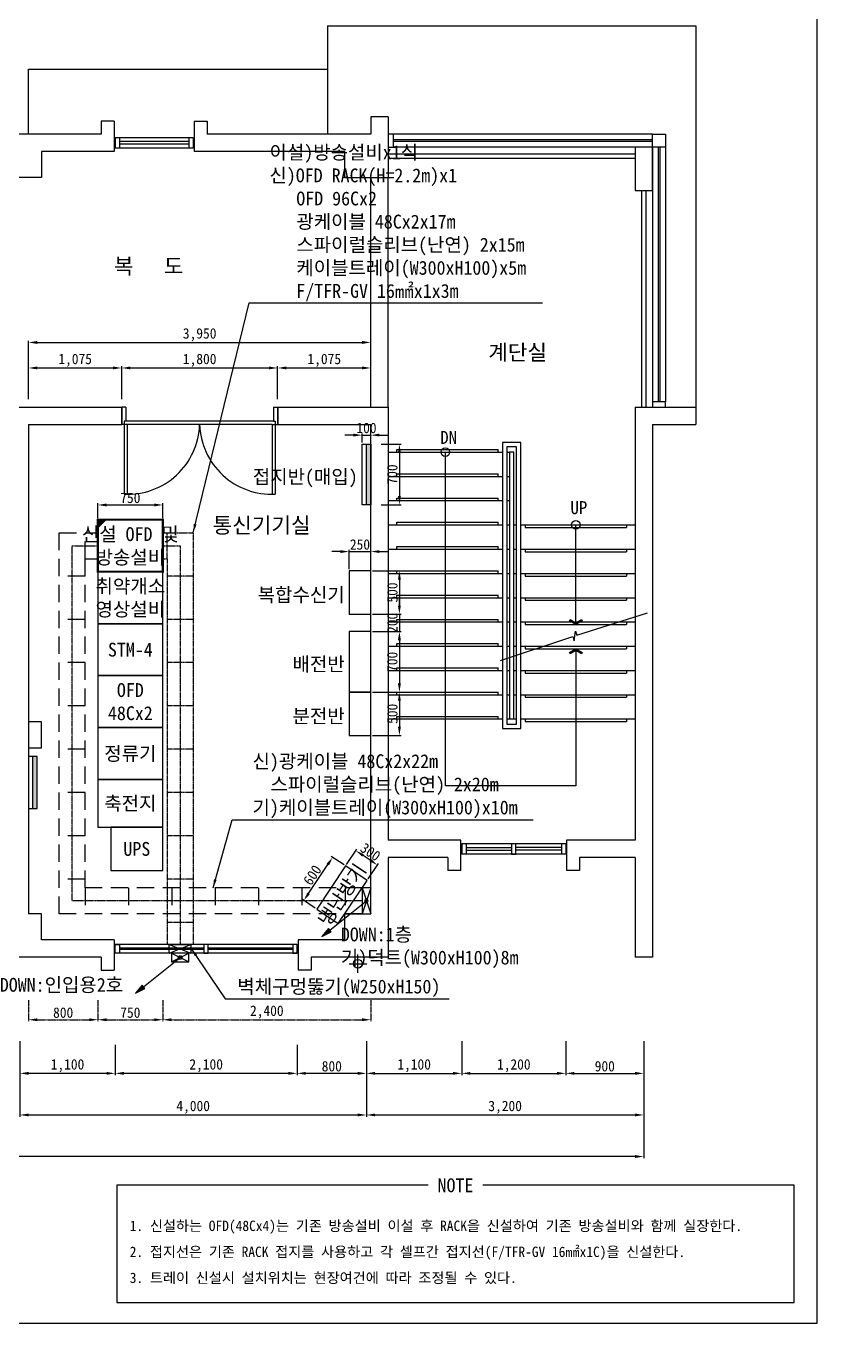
# Model space of a CAD drawing. Header units: millimetres. Extents: x -123563 to -91723, y -64543 to -38457.
# Drawn here: x -100852 to -91723, y -64543 to -49570 of the extents above; entities that cross this region are included whole.
import ezdxf
from ezdxf.enums import TextEntityAlignment as Align

# ---------------------------------------------------------------- set-up
doc = ezdxf.new("R2010")
doc.units = ezdxf.units.MM
doc.linetypes.add('HIDDEN', pattern=[0.375, 0.25, -0.125])
for name, color, linetype in [('TT-BASE', 253, 'Continuous'), ('TT-CABL', 4, 'Continuous'), ('TT-CTRL-JUNT', 4, 'Continuous'), ('TT-TRAY', 4, 'Continuous'), ('TZ-BASE', 253, 'Continuous'), ('TZ-DIMS', 1, 'Continuous'), ('TZ-LEAL', 1, 'Continuous'), ('TZ-LEAT', 3, 'Continuous'), ('TZ-LINE', 4, 'Continuous'), ('TZ-SYMB', 2, 'Continuous'), ('TZ-TEX2', 3, 'Continuous'), ('TZ-TEXT', 3, 'Continuous')]:
    doc.layers.add(name, color=color, linetype=linetype)
doc.layers.add('TX-PAPR', color=2, linetype='Continuous', plot=False)
doc.styles.get("Standard").update_dxf_attribs({"font": 'GulimChe.ttf'})
doc.dimstyles.new('D40', dxfattribs={"dimscale": 40, "dimtxt": 3, "dimasz": 2.5, "dimexe": 0.5, "dimexo": 0.5, "dimgap": 0.5, "dimtad": 1, "dimdec": 0, "dimzin": 1, "dimdsep": 46, "dimlunit": 6, "dimtxsty": 'Standard', "dimcen": 1, "dimclrd": 1, "dimclre": 1, "dimclrt": 3, "dimadec": 0, "dimazin": 0, "dimtfac": 1, "dimtdec": 0, "dimtix": 1, "dimtmove": 2, "dimatfit": 3, "dimfxl": 0, "dimtvp": 2, "dimlwd": -1, "dimlwe": -1, "dimarcsym": 0})

# ---------------------------------------------------------------- blocks, each defined once
blk = doc.blocks.new('*D16')
at = {"layer": 'DEFPOINTS', "color": 0}
for p in [(-118922, -61455), (-93722, -61455), (-118922, -62621)]:
    blk.add_point(p, dxfattribs=at)
at = {"layer": 'TZ-DIMS', "color": 1}
for p, q in [((-118922, -61475), (-118922, -62641)), ((-93722, -61475), (-93722, -62641)), ((-93822, -62621), (-118822, -62621))]:
    blk.add_line(p, q, dxfattribs=at)
for points in [[(-118822, -62604), (-118822, -62637), (-118922, -62621)], [(-93822, -62604), (-93822, -62637), (-93722, -62621)]]:
    blk.add_solid(points, dxfattribs=at)
at = {"layer": 'TZ-DIMS', "color": 3, "insert": (-106322, -62532), "char_height": 120, "attachment_point": 5}
blk.add_mtext('25,200', dxfattribs=at)
blk = doc.blocks.new('*D18')
at = {"layer": 'DEFPOINTS', "color": 0}
for p in [(-96922, -61269), (-93722, -61269), (-93722, -62141)]:
    blk.add_point(p, dxfattribs=at)
at = {"layer": 'TZ-DIMS', "color": 1}
for p, q in [((-96922, -61289), (-96922, -62161)), ((-93722, -61289), (-93722, -62161)), ((-96822, -62141), (-93822, -62141))]:
    blk.add_line(p, q, dxfattribs=at)
for points in [[(-96822, -62124), (-96822, -62157), (-96922, -62141)], [(-93822, -62124), (-93822, -62157), (-93722, -62141)]]:
    blk.add_solid(points, dxfattribs=at)
at = {"layer": 'TZ-DIMS', "color": 3, "insert": (-95322, -62052), "char_height": 120, "attachment_point": 5}
blk.add_mtext('3,200', dxfattribs=at)
blk = doc.blocks.new('*D21')
at = {"layer": 'DEFPOINTS', "color": 0}
for p in [(-97722, -61310), (-96922, -61310), (-97722, -61661)]:
    blk.add_point(p, dxfattribs=at)
at = {"layer": 'TZ-DIMS', "color": 1}
for p, q in [((-97722, -61330), (-97722, -61681)), ((-96922, -61330), (-96922, -61681)), ((-97022, -61661), (-97622, -61661))]:
    blk.add_line(p, q, dxfattribs=at)
for points in [[(-97622, -61644), (-97622, -61677), (-97722, -61661)], [(-97022, -61644), (-97022, -61677), (-96922, -61661)]]:
    blk.add_solid(points, dxfattribs=at)
at = {"layer": 'TZ-DIMS', "color": 3, "insert": (-97322, -61579), "char_height": 120, "attachment_point": 5}
blk.add_mtext('800', dxfattribs=at)
blk = doc.blocks.new('*D22')
at = {"layer": 'DEFPOINTS', "color": 0}
for p in [(-99822, -61310), (-97722, -61310), (-99822, -61661)]:
    blk.add_point(p, dxfattribs=at)
at = {"layer": 'TZ-DIMS', "color": 1}
for p, q in [((-99822, -61330), (-99822, -61681)), ((-97722, -61330), (-97722, -61681)), ((-97822, -61661), (-99722, -61661))]:
    blk.add_line(p, q, dxfattribs=at)
for points in [[(-99722, -61644), (-99722, -61677), (-99822, -61661)], [(-97822, -61644), (-97822, -61677), (-97722, -61661)]]:
    blk.add_solid(points, dxfattribs=at)
at = {"layer": 'TZ-DIMS', "color": 3, "insert": (-98772, -61572), "char_height": 120, "attachment_point": 5}
blk.add_mtext('2,100', dxfattribs=at)
blk = doc.blocks.new('*D26')
at = {"layer": 'DEFPOINTS', "color": 0}
for p in [(-100922, -61310), (-99822, -61310), (-100922, -61661)]:
    blk.add_point(p, dxfattribs=at)
at = {"layer": 'TZ-DIMS', "color": 1}
for p, q in [((-100922, -61330), (-100922, -61681)), ((-99822, -61330), (-99822, -61681)), ((-99922, -61661), (-100822, -61661))]:
    blk.add_line(p, q, dxfattribs=at)
for points in [[(-100822, -61644), (-100822, -61677), (-100922, -61661)], [(-99922, -61644), (-99922, -61677), (-99822, -61661)]]:
    blk.add_solid(points, dxfattribs=at)
at = {"layer": 'TZ-DIMS', "color": 3, "insert": (-100372, -61572), "char_height": 120, "attachment_point": 5}
blk.add_mtext('1,100', dxfattribs=at)
blk = doc.blocks.new('*D32')
at = {"layer": 'DEFPOINTS', "color": 0}
for p in [(-96922, -61269), (-95822, -61269), (-95822, -61661)]:
    blk.add_point(p, dxfattribs=at)
at = {"layer": 'TZ-DIMS', "color": 1}
for p, q in [((-96922, -61289), (-96922, -61681)), ((-95822, -61289), (-95822, -61681)), ((-96822, -61661), (-95922, -61661))]:
    blk.add_line(p, q, dxfattribs=at)
for points in [[(-96822, -61644), (-96822, -61677), (-96922, -61661)], [(-95922, -61644), (-95922, -61677), (-95822, -61661)]]:
    blk.add_solid(points, dxfattribs=at)
at = {"layer": 'TZ-DIMS', "color": 3, "insert": (-96372, -61572), "char_height": 120, "attachment_point": 5}
blk.add_mtext('1,100', dxfattribs=at)
blk = doc.blocks.new('*D33')
at = {"layer": 'DEFPOINTS', "color": 0}
for p in [(-95822, -61269), (-94622, -61269), (-94622, -61661)]:
    blk.add_point(p, dxfattribs=at)
at = {"layer": 'TZ-DIMS', "color": 1}
for p, q in [((-95822, -61289), (-95822, -61681)), ((-94622, -61289), (-94622, -61681)), ((-95722, -61661), (-94722, -61661))]:
    blk.add_line(p, q, dxfattribs=at)
for points in [[(-95722, -61644), (-95722, -61677), (-95822, -61661)], [(-94722, -61644), (-94722, -61677), (-94622, -61661)]]:
    blk.add_solid(points, dxfattribs=at)
at = {"layer": 'TZ-DIMS', "color": 3, "insert": (-95222, -61572), "char_height": 120, "attachment_point": 5}
blk.add_mtext('1,200', dxfattribs=at)
blk = doc.blocks.new('*D34')
at = {"layer": 'DEFPOINTS', "color": 0}
for p in [(-94622, -61269), (-93722, -61269), (-93722, -61661)]:
    blk.add_point(p, dxfattribs=at)
at = {"layer": 'TZ-DIMS', "color": 1}
for p, q in [((-94622, -61289), (-94622, -61681)), ((-93722, -61289), (-93722, -61681)), ((-94522, -61661), (-93822, -61661))]:
    blk.add_line(p, q, dxfattribs=at)
for points in [[(-94522, -61644), (-94522, -61677), (-94622, -61661)], [(-93822, -61644), (-93822, -61677), (-93722, -61661)]]:
    blk.add_solid(points, dxfattribs=at)
at = {"layer": 'TZ-DIMS', "color": 3, "insert": (-94172, -61579), "char_height": 120, "attachment_point": 5}
blk.add_mtext('900', dxfattribs=at)
blk = doc.blocks.new('*D35')
at = {"layer": 'DEFPOINTS', "color": 0}
for p in [(-100922, -61269), (-96922, -61269), (-96922, -62141)]:
    blk.add_point(p, dxfattribs=at)
at = {"layer": 'TZ-DIMS', "color": 1}
for p, q in [((-100922, -61289), (-100922, -62161)), ((-96922, -61289), (-96922, -62161)), ((-100822, -62141), (-97022, -62141))]:
    blk.add_line(p, q, dxfattribs=at)
for points in [[(-100822, -62124), (-100822, -62157), (-100922, -62141)], [(-97022, -62124), (-97022, -62157), (-96922, -62141)]]:
    blk.add_solid(points, dxfattribs=at)
at = {"layer": 'TZ-DIMS', "color": 3, "insert": (-98922, -62052), "char_height": 120, "attachment_point": 5}
blk.add_mtext('4,000', dxfattribs=at)
blk = doc.blocks.new('*D40')
at = {"layer": 'DEFPOINTS', "color": 0}
for p in [(-99747, -53518), (-100822, -53899), (-99747, -53899)]:
    blk.add_point(p, dxfattribs=at)
at = {"layer": 'TZ-DIMS', "color": 1}
for p, q in [((-100822, -53879), (-100822, -53498)), ((-100722, -53518), (-99847, -53518)), ((-99747, -53879), (-99747, -53498))]:
    blk.add_line(p, q, dxfattribs=at)
for points in [[(-100722, -53501), (-100722, -53534), (-100822, -53518)], [(-99847, -53501), (-99847, -53534), (-99747, -53518)]]:
    blk.add_solid(points, dxfattribs=at)
at = {"layer": 'TZ-DIMS', "color": 3, "insert": (-100284, -53429), "char_height": 120, "attachment_point": 5}
blk.add_mtext('1,075', dxfattribs=at)
blk = doc.blocks.new('*D41')
at = {"layer": 'DEFPOINTS', "color": 0}
for p in [(-97947, -53518), (-99747, -53899), (-97947, -53899)]:
    blk.add_point(p, dxfattribs=at)
at = {"layer": 'TZ-DIMS', "color": 1}
for p, q in [((-99747, -53879), (-99747, -53498)), ((-99647, -53518), (-98047, -53518)), ((-97947, -53879), (-97947, -53498))]:
    blk.add_line(p, q, dxfattribs=at)
for points in [[(-99647, -53501), (-99647, -53534), (-99747, -53518)], [(-98047, -53501), (-98047, -53534), (-97947, -53518)]]:
    blk.add_solid(points, dxfattribs=at)
at = {"layer": 'TZ-DIMS', "color": 3, "insert": (-98847, -53429), "char_height": 120, "attachment_point": 5}
blk.add_mtext('1,800', dxfattribs=at)
blk = doc.blocks.new('*D42')
at = {"layer": 'DEFPOINTS', "color": 0}
for p in [(-96872, -53518), (-97947, -53899), (-96872, -53899)]:
    blk.add_point(p, dxfattribs=at)
at = {"layer": 'TZ-DIMS', "color": 1}
for p, q in [((-97947, -53879), (-97947, -53498)), ((-97847, -53518), (-96972, -53518)), ((-96872, -53879), (-96872, -53498))]:
    blk.add_line(p, q, dxfattribs=at)
for points in [[(-97847, -53501), (-97847, -53534), (-97947, -53518)], [(-96972, -53501), (-96972, -53534), (-96872, -53518)]]:
    blk.add_solid(points, dxfattribs=at)
at = {"layer": 'TZ-DIMS', "color": 3, "insert": (-97409, -53429), "char_height": 120, "attachment_point": 5}
blk.add_mtext('1,075', dxfattribs=at)
blk = doc.blocks.new('*D43')
at = {"layer": 'DEFPOINTS', "color": 0}
for p in [(-96872, -53223), (-100822, -53899), (-96872, -53899)]:
    blk.add_point(p, dxfattribs=at)
at = {"layer": 'TZ-DIMS', "color": 1}
for p, q in [((-100822, -53879), (-100822, -53203)), ((-100722, -53223), (-96972, -53223)), ((-96872, -53879), (-96872, -53203))]:
    blk.add_line(p, q, dxfattribs=at)
for points in [[(-100722, -53206), (-100722, -53240), (-100822, -53223)], [(-96972, -53206), (-96972, -53240), (-96872, -53223)]]:
    blk.add_solid(points, dxfattribs=at)
at = {"layer": 'TZ-DIMS', "color": 3, "insert": (-98847, -53134), "char_height": 120, "attachment_point": 5}
blk.add_mtext('3,950', dxfattribs=at)
blk = doc.blocks.new('*D54')
at = {"layer": 'DEFPOINTS', "color": 0, "linetype": 'HIDDEN'}
for p in [(-100822, -60796), (-100022, -60796), (-100022, -61042)]:
    blk.add_point(p, dxfattribs=at)
at = {"layer": 'TT-BASE', "color": 1, "linetype": 'HIDDEN'}
for p, q in [((-100822, -60816), (-100822, -61062)), ((-100022, -60816), (-100022, -61062)), ((-100722, -61042), (-100122, -61042))]:
    blk.add_line(p, q, dxfattribs=at)
for points in [[(-100722, -61025), (-100722, -61058), (-100822, -61042)], [(-100122, -61025), (-100122, -61058), (-100022, -61042)]]:
    blk.add_solid(points, dxfattribs=at)
at = {"layer": 'TT-BASE', "color": 3, "linetype": 'HIDDEN', "insert": (-100422, -60960), "char_height": 120, "attachment_point": 5}
blk.add_mtext('800', dxfattribs=at)
blk = doc.blocks.new('*D55')
at = {"layer": 'DEFPOINTS', "color": 0, "linetype": 'HIDDEN'}
for p in [(-100022, -60796), (-99272, -60796), (-99272, -61042)]:
    blk.add_point(p, dxfattribs=at)
at = {"layer": 'TT-BASE', "color": 1, "linetype": 'HIDDEN'}
for p, q in [((-100022, -60816), (-100022, -61062)), ((-99272, -60816), (-99272, -61062)), ((-99922, -61042), (-99372, -61042))]:
    blk.add_line(p, q, dxfattribs=at)
for points in [[(-99922, -61025), (-99922, -61058), (-100022, -61042)], [(-99372, -61025), (-99372, -61058), (-99272, -61042)]]:
    blk.add_solid(points, dxfattribs=at)
at = {"layer": 'TT-BASE', "color": 3, "linetype": 'HIDDEN', "insert": (-99647, -60960), "char_height": 120, "attachment_point": 5}
blk.add_mtext('750', dxfattribs=at)
blk = doc.blocks.new('*D56')
at = {"layer": 'DEFPOINTS', "color": 0, "linetype": 'HIDDEN'}
for p in [(-99272, -60796), (-96872, -60796), (-96872, -61042)]:
    blk.add_point(p, dxfattribs=at)
at = {"layer": 'TT-BASE', "color": 1, "linetype": 'HIDDEN'}
for p, q in [((-99272, -60816), (-99272, -61062)), ((-96872, -60816), (-96872, -61062)), ((-99172, -61042), (-96972, -61042))]:
    blk.add_line(p, q, dxfattribs=at)
for points in [[(-99172, -61025), (-99172, -61058), (-99272, -61042)], [(-96972, -61025), (-96972, -61058), (-96872, -61042)]]:
    blk.add_solid(points, dxfattribs=at)
at = {"layer": 'TT-BASE', "color": 3, "linetype": 'HIDDEN', "insert": (-98072, -60953), "char_height": 120, "attachment_point": 5}
blk.add_mtext('2,400', dxfattribs=at)
blk = doc.blocks.new('*D57')
at = {"layer": 'DEFPOINTS', "color": 0}
for p in [(-99272, -55099), (-100022, -55270), (-99272, -55270)]:
    blk.add_point(p, dxfattribs=at)
at = {"layer": 'TT-BASE', "color": 1}
for p, q in [((-100022, -55250), (-100022, -55079)), ((-99922, -55099), (-99372, -55099)), ((-99272, -55250), (-99272, -55079))]:
    blk.add_line(p, q, dxfattribs=at)
for points in [[(-99922, -55083), (-99922, -55116), (-100022, -55099)], [(-99372, -55083), (-99372, -55116), (-99272, -55099)]]:
    blk.add_solid(points, dxfattribs=at)
at = {"layer": 'TT-BASE', "color": 3, "insert": (-99647, -55018), "char_height": 120, "attachment_point": 5}
blk.add_mtext('750', dxfattribs=at)
blk = doc.blocks.new('*D58')
at = {"layer": 'DEFPOINTS', "color": 0}
for p in [(-97313, -59167), (-97164, -59266), (-97497, -59766)]:
    blk.add_point(p, dxfattribs=at)
at = {"layer": 'TZ-DIMS', "color": 1}
for p, q in [((-97590, -59583), (-97368, -59250)), ((-97180, -59255), (-97329, -59156)), ((-97513, -59755), (-97662, -59655))]:
    blk.add_line(p, q, dxfattribs=at)
for points in [[(-97382, -59241), (-97354, -59260), (-97313, -59167)], [(-97604, -59574), (-97576, -59592), (-97646, -59666)]]:
    blk.add_solid(points, dxfattribs=at)
at = {"layer": 'TZ-DIMS', "color": 3, "insert": (-97547, -59372), "char_height": 120, "attachment_point": 5, "rotation": 56.3099}
blk.add_mtext('600', dxfattribs=at)
blk = doc.blocks.new('*D59')
at = {"layer": 'DEFPOINTS', "color": 0}
for p in [(-97046, -59089), (-97164, -59266), (-96914, -59433)]:
    blk.add_point(p, dxfattribs=at)
at = {"layer": 'TZ-DIMS', "color": 1}
for p, q in [((-97153, -59250), (-97035, -59072)), ((-96879, -59200), (-96962, -59145)), ((-96903, -59416), (-96785, -59239))]:
    blk.add_line(p, q, dxfattribs=at)
for points in [[(-96953, -59131), (-96972, -59158), (-97046, -59089)], [(-96870, -59186), (-96888, -59214), (-96796, -59256)]]:
    blk.add_solid(points, dxfattribs=at)
at = {"layer": 'TZ-DIMS', "color": 3, "insert": (-96876, -59105), "char_height": 120, "attachment_point": 5, "rotation": 326.3099}
blk.add_mtext('300', dxfattribs=at)
blk = doc.blocks.new('*D60')
at = {"layer": 'DEFPOINTS', "color": 0}
for p in [(-96772, -54397), (-96772, -55097), (-96542, -55097)]:
    blk.add_point(p, dxfattribs=at)
at = {"layer": 'TT-BASE', "color": 1}
for p, q in [((-96752, -54397), (-96522, -54397)), ((-96542, -54497), (-96542, -54997)), ((-96752, -55097), (-96522, -55097))]:
    blk.add_line(p, q, dxfattribs=at)
for points in [[(-96559, -54497), (-96525, -54497), (-96542, -54397)], [(-96559, -54997), (-96525, -54997), (-96542, -55097)]]:
    blk.add_solid(points, dxfattribs=at)
at = {"layer": 'TT-BASE', "color": 3, "insert": (-96624, -54747), "char_height": 120, "attachment_point": 5, "rotation": 90}
blk.add_mtext('700', dxfattribs=at)
blk = doc.blocks.new('*D61')
at = {"layer": 'DEFPOINTS', "color": 0}
for p in [(-96872, -54293), (-96972, -54397), (-96872, -54397)]:
    blk.add_point(p, dxfattribs=at)
at = {"layer": 'TT-BASE', "color": 1}
for p, q in [((-97072, -54293), (-97172, -54293)), ((-96972, -54377), (-96972, -54273)), ((-96972, -54293), (-96872, -54293)), ((-96872, -54377), (-96872, -54273)), ((-96772, -54293), (-96672, -54293))]:
    blk.add_line(p, q, dxfattribs=at)
for points in [[(-97072, -54276), (-97072, -54309), (-96972, -54293)], [(-96772, -54276), (-96772, -54309), (-96872, -54293)]]:
    blk.add_solid(points, dxfattribs=at)
at = {"layer": 'TT-BASE', "color": 3, "insert": (-96922, -54211), "char_height": 120, "attachment_point": 5}
blk.add_mtext('100', dxfattribs=at)
blk = doc.blocks.new('*D62')
at = {"layer": 'DEFPOINTS', "color": 0}
for p in [(-96872, -55637), (-97122, -55860), (-96872, -55860)]:
    blk.add_point(p, dxfattribs=at)
at = {"layer": 'TT-BASE', "color": 1}
for p, q in [((-97222, -55637), (-97322, -55637)), ((-97122, -55840), (-97122, -55617)), ((-97122, -55637), (-96872, -55637)), ((-96872, -55840), (-96872, -55617)), ((-96772, -55637), (-96672, -55637))]:
    blk.add_line(p, q, dxfattribs=at)
for points in [[(-97222, -55621), (-97222, -55654), (-97122, -55637)], [(-96772, -55621), (-96772, -55654), (-96872, -55637)]]:
    blk.add_solid(points, dxfattribs=at)
at = {"layer": 'TT-BASE', "color": 3, "insert": (-96997, -55556), "char_height": 120, "attachment_point": 5}
blk.add_mtext('250', dxfattribs=at)
blk = doc.blocks.new('*D63')
at = {"layer": 'DEFPOINTS', "color": 0}
for p in [(-96872, -55860), (-96872, -56360), (-96542, -56360)]:
    blk.add_point(p, dxfattribs=at)
at = {"layer": 'TT-BASE', "color": 1}
for p, q in [((-96852, -55860), (-96522, -55860)), ((-96542, -55960), (-96542, -56260)), ((-96852, -56360), (-96522, -56360))]:
    blk.add_line(p, q, dxfattribs=at)
for points in [[(-96559, -55960), (-96525, -55960), (-96542, -55860)], [(-96559, -56260), (-96525, -56260), (-96542, -56360)]]:
    blk.add_solid(points, dxfattribs=at)
at = {"layer": 'TT-BASE', "color": 3, "insert": (-96623, -56110), "char_height": 120, "attachment_point": 5, "rotation": 90}
blk.add_mtext('500', dxfattribs=at)
blk = doc.blocks.new('*D64')
at = {"layer": 'DEFPOINTS', "color": 0}
for p in [(-96872, -56360), (-96872, -56560), (-96542, -56560)]:
    blk.add_point(p, dxfattribs=at)
at = {"layer": 'TT-BASE', "color": 1}
for p, q in [((-96542, -56260), (-96542, -56160)), ((-96852, -56360), (-96522, -56360)), ((-96542, -56360), (-96542, -56560)), ((-96852, -56560), (-96522, -56560)), ((-96542, -56660), (-96542, -56760))]:
    blk.add_line(p, q, dxfattribs=at)
for points in [[(-96559, -56260), (-96525, -56260), (-96542, -56360)], [(-96559, -56660), (-96525, -56660), (-96542, -56560)]]:
    blk.add_solid(points, dxfattribs=at)
at = {"layer": 'TT-BASE', "color": 3, "insert": (-96623, -56460), "char_height": 120, "attachment_point": 5, "rotation": 90}
blk.add_mtext('200', dxfattribs=at)
blk = doc.blocks.new('*D65')
at = {"layer": 'DEFPOINTS', "color": 0}
for p in [(-96872, -56560), (-96872, -57260), (-96542, -57260)]:
    blk.add_point(p, dxfattribs=at)
at = {"layer": 'TT-BASE', "color": 1}
for p, q in [((-96852, -56560), (-96522, -56560)), ((-96542, -56660), (-96542, -57160)), ((-96852, -57260), (-96522, -57260))]:
    blk.add_line(p, q, dxfattribs=at)
for points in [[(-96559, -56660), (-96525, -56660), (-96542, -56560)], [(-96559, -57160), (-96525, -57160), (-96542, -57260)]]:
    blk.add_solid(points, dxfattribs=at)
at = {"layer": 'TT-BASE', "color": 3, "insert": (-96624, -56910), "char_height": 120, "attachment_point": 5, "rotation": 90}
blk.add_mtext('700', dxfattribs=at)
blk = doc.blocks.new('*D66')
at = {"layer": 'DEFPOINTS', "color": 0}
for p in [(-96872, -57260), (-96872, -57760), (-96542, -57760)]:
    blk.add_point(p, dxfattribs=at)
at = {"layer": 'TT-BASE', "color": 1}
for p, q in [((-96852, -57260), (-96522, -57260)), ((-96542, -57360), (-96542, -57660)), ((-96852, -57760), (-96522, -57760))]:
    blk.add_line(p, q, dxfattribs=at)
for points in [[(-96559, -57360), (-96525, -57360), (-96542, -57260)], [(-96559, -57660), (-96525, -57660), (-96542, -57760)]]:
    blk.add_solid(points, dxfattribs=at)
at = {"layer": 'TT-BASE', "color": 3, "insert": (-96623, -57510), "char_height": 120, "attachment_point": 5, "rotation": 90}
blk.add_mtext('500', dxfattribs=at)

msp = doc.modelspace()

# ---------------------------------------------------------------- hatches: boundary and pattern name
at = {"layer": 'TT-BASE'}
h = msp.add_hatch(color=256, dxfattribs=at)
h.dxf.hatch_style = 1
h.paths.add_polyline_path([(-96872, -54396.8), (-96922, -54396.8), (-96922, -55096.8), (-96872, -55096.8)])
h = msp.add_hatch(color=256, dxfattribs=at)
h.dxf.hatch_style = 1
h.paths.add_polyline_path([(-100722, -58003.4), (-100772, -58003.4), (-100772, -58603.4), (-100722, -58603.4)])
at = {"layer": 'TZ-LINE'}
h = msp.add_hatch(color=256, dxfattribs=at)
h.dxf.hatch_style = 1
h.paths.add_polyline_path([(-99927.9, -55269.5), (-100022, -55269.5), (-100022, -55363.6)])
at = {"layer": 'TZ-SYMB'}
for points in [[(-97435.7, -60081.2), (-97327.8, -60026.6), (-97358.9, -59987.8)], [(-99585.7, -60735.6), (-99477.8, -60681.1), (-99508.9, -60642.3)]]:
    msp.add_hatch(color=256, dxfattribs=at).paths.add_polyline_path(points)

# ---------------------------------------------------------------- linework, layer by layer
at = {"layer": 'TT-BASE'}
for points in [[(-96972, -55096.8), (-96972, -54396.8), (-96872, -54396.8), (-96872, -55096.8)], [(-100022, -56469.5), (-99272, -56469.5), (-99272, -55869.5), (-100022, -55869.5)], [(-97122, -56360.1), (-96872, -56360.1), (-96872, -55860.1), (-97122, -55860.1)], [(-100022, -57069.5), (-99272, -57069.5), (-99272, -56469.5), (-100022, -56469.5)], [(-97122, -57260.1), (-96872, -57260.1), (-96872, -56560.1), (-97122, -56560.1)], [(-100022, -57669.5), (-99272, -57669.5), (-99272, -57069.5), (-100022, -57069.5)], [(-97122, -57760.1), (-96872, -57760.1), (-96872, -57260.1), (-97122, -57260.1)], [(-100822, -57903.4), (-100672, -57903.4), (-100672, -57603.4), (-100822, -57603.4)], [(-100022, -58269.5), (-99272, -58269.5), (-99272, -57669.5), (-100022, -57669.5)], [(-100722, -58603.4), (-100722, -58003.4), (-100822, -58003.4), (-100822, -58603.4)], [(-100022, -58819.5), (-99272, -58819.5), (-99272, -58269.5), (-100022, -58269.5)], [(-99872, -59319.5), (-99272, -59319.5), (-99272, -58819.5), (-99872, -58819.5)], [(-97247, -59932), (-96914.1, -59432.8), (-97163.8, -59266.4), (-97496.6, -59765.6)]]:
    msp.add_lwpolyline(points, close=True, dxfattribs=at)
for points in [[(-96922, -55096.8), (-96922, -54396.8)], [(-100772, -58603.4), (-100772, -58003.4)]]:
    msp.add_lwpolyline(points, dxfattribs=at)
at = {"layer": 'TT-CABL', "linetype": 'HIDDEN'}
for points in [[(-96972, -59669.5), (-100316.4, -59669.5), (-100316.4, -55569.5), (-100022, -55569.5)], [(-99272, -55569.5), (-99072, -55569.5), (-99072, -60174)]]:
    msp.add_lwpolyline(points, dxfattribs=at)
at = {"layer": 'TT-CTRL-JUNT', "ltscale": 3}
for points in [[(-96972, -59819.5), (-96872, -59819.5), (-96872, -59519.5), (-96972, -59519.5)], [(-98972, -60374), (-98972, -60274), (-99172, -60274), (-99172, -60374)]]:
    msp.add_lwpolyline(points, close=True, dxfattribs=at)
for points in [[(-96872, -59519.5), (-96972, -59819.5)], [(-96972, -59519.5), (-96872, -59819.5)], [(-99172, -60274), (-98972, -60374)], [(-99172, -60374), (-98972, -60274)]]:
    msp.add_lwpolyline(points, dxfattribs=at)
at = {"layer": 'TT-TRAY', "linetype": 'HIDDEN', "ltscale": 800}
for points in [[(-96972, -59819.5), (-100466.4, -59819.5), (-100466.4, -55419.5), (-100022, -55419.5)], [(-100166.4, -55719.5), (-100166.4, -55419.5)], [(-96972, -59519.5), (-100166.4, -59519.5), (-100166.4, -55719.5), (-100022, -55719.5)], [(-100166.4, -55919.5), (-100466.4, -55919.5)], [(-100166.4, -56419.5), (-100466.4, -56419.5)], [(-100166.4, -56919.5), (-100466.4, -56919.5)], [(-100166.4, -57419.5), (-100466.4, -57419.5)], [(-100166.4, -57919.5), (-100466.4, -57919.5)], [(-100166.4, -58419.5), (-100466.4, -58419.5)], [(-100166.4, -58919.5), (-100466.4, -58919.5)], [(-100166.4, -59419.5), (-100466.4, -59419.5)], [(-100166.4, -59519.5), (-100166.4, -59819.5)], [(-99666.4, -59519.5), (-99666.4, -59819.5)], [(-99166.4, -59519.5), (-99166.4, -59819.5)], [(-98666.4, -59519.5), (-98666.4, -59819.5)], [(-98166.4, -59519.5), (-98166.4, -59819.5)], [(-97666.4, -59519.5), (-97666.4, -59819.5)], [(-97166.4, -59519.5), (-97166.4, -59819.5)]]:
    msp.add_lwpolyline(points, dxfattribs=at)
at = {"layer": 'TT-TRAY', "linetype": 'HIDDEN'}
for points in [[(-99272, -55419.5), (-98922, -55419.5), (-98922, -60174)], [(-99222, -55719.5), (-99222, -55419.5)], [(-99272, -55719.5), (-99222, -55719.5), (-99222, -60174)], [(-98922, -55919.5), (-99222, -55919.5)], [(-98922, -56419.5), (-99222, -56419.5)], [(-98922, -56919.5), (-99222, -56919.5)], [(-98922, -57419.5), (-99222, -57419.5)], [(-98922, -57919.5), (-99222, -57919.5)], [(-98922, -58419.5), (-99222, -58419.5)], [(-98922, -58919.5), (-99222, -58919.5)], [(-98922, -59419.5), (-99222, -59419.5)], [(-98922, -59919.5), (-99222, -59919.5)]]:
    msp.add_lwpolyline(points, dxfattribs=at)
at = {"layer": 'TT-TRAY'}
msp.add_lwpolyline([(-99197, -60174), (-98947, -60174), (-98947, -60274), (-99197, -60274)], close=True, dxfattribs=at)
for points in [[(-99197, -60174), (-98947, -60274)], [(-99197, -60274), (-98947, -60174)]]:
    msp.add_lwpolyline(points, dxfattribs=at)
at = {"layer": 'TX-PAPR'}
msp.add_lwpolyline([(-123562.6, -64543), (-91722.6, -64543), (-91722.6, -43903), (-123562.6, -43903)], close=True, dxfattribs=at)
at = {"layer": 'TZ-BASE'}
for p, q in [((-97372, -49569.5), (-93122, -49569.5)), ((-97372, -49569.5), (-97372, -50819.5)), ((-93122, -49569.5), (-93122, -53969.5)), ((-100822, -50819.5), (-100822, -50069.5)), ((-100822, -50069.5), (-97372, -50069.5)), ((-99832, -50669.5), (-99982, -50669.5)), ((-99982, -50669.5), (-99982, -50819.5)), ((-99832, -50669.5), (-99832, -51019.5)), ((-98912, -50669.5), (-98912, -51019.5)), ((-98912, -50669.5), (-98762, -50669.5)), ((-98762, -50669.5), (-98762, -50819.5)), ((-96672, -50619.5), (-96872, -50619.5)), ((-96872, -50619.5), (-96872, -50819.5)), ((-96672, -50619.5), (-96672, -51319.5)), ((-99982, -50819.5), (-105172, -50819.5)), ((-98922, -50861.1), (-99822, -50861.1)), ((-99822, -50861.1), (-99822, -50981.1)), ((-99772, -50861.1), (-99772, -50981.1)), ((-98972, -50902.7), (-99772, -50902.7)), ((-98972, -50861.1), (-98972, -50981.1)), ((-98922, -50861.1), (-98922, -50981.1)), ((-96872, -50819.5), (-98762, -50819.5)), ((-93622, -50819.5), (-96612, -50819.5)), ((-93622, -50884.5), (-96612, -50884.5)), ((-93622, -50904.5), (-96612, -50904.5)), ((-100672, -51019.5), (-100672, -51319.5)), ((-99832, -51019.5), (-100672, -51019.5)), ((-98922, -50981.1), (-99822, -50981.1)), ((-98972, -50932.7), (-99772, -50932.7)), ((-97172, -51019.5), (-98912, -51019.5)), ((-97172, -51319.5), (-97172, -51019.5)), ((-96672, -51044.5), (-93822, -51044.5)), ((-93622, -50969.5), (-96612, -50969.5)), ((-93622, -50969.5), (-93622, -53909.5)), ((-93557, -50969.5), (-93557, -53909.5)), ((-93537, -50969.5), (-93537, -53909.5)), ((-93472, -50969.5), (-93472, -53909.5)), ((-96672, -51094.5), (-93822, -51094.5)), ((-100672, -51319.5), (-101172, -51319.5)), ((-97172, -51319.5), (-96672, -51319.5)), ((-96872, -53969.5), (-96872, -51319.5)), ((-96672, -53969.5), (-96672, -51319.5)), ((-93747, -51469.5), (-93747, -53969.5)), ((-93697, -51469.5), (-93697, -53969.5)), ((-101122.3, -53969.5), (-99747, -53969.5)), ((-99747, -53969.5), (-99747, -54169.5)), ((-99747, -53970.6), (-99747, -54169.5)), ((-99697.1, -53970.6), (-99747, -53970.6)), ((-99747, -54169.5), (-99747, -53970.6)), ((-99697.1, -53970.6), (-99697.1, -54133.7)), ((-97996.6, -53970.6), (-97946.7, -53970.6)), ((-97996.6, -53970.6), (-97996.6, -54133.7)), ((-97946.7, -53969.5), (-97946.7, -54169.5)), ((-97946.7, -53969.5), (-96672, -53969.5)), ((-97946.7, -54169.5), (-97946.7, -53970.6)), ((-96672, -53969.5), (-96672, -58969.5)), ((-93822, -53969.5), (-93822, -58969.5)), ((-93822, -53969.5), (-93122, -53969.5)), ((-93122, -53969.5), (-93122, -54169.5)), ((-100822, -54169.5), (-100822, -59819.5)), ((-100822, -54169.5), (-99747, -54169.5)), ((-99717.6, -54169.5), (-99747, -54169.5)), ((-99697.1, -54133.7), (-99717.6, -54133.7)), ((-99717.6, -54133.7), (-99717.6, -54169.5)), ((-99717.6, -54169.5), (-99717.6, -54974.8)), ((-99682.4, -54169.5), (-99717.6, -54169.5)), ((-97996.6, -54133.7), (-99697.1, -54133.7)), ((-99682.4, -54169.5), (-99682.4, -54975.5)), ((-98011.3, -54169.5), (-99682.4, -54169.5)), ((-98011.3, -54169.5), (-98011.3, -54975.5)), ((-98011.3, -54169.5), (-97976.1, -54169.5)), ((-97996.6, -54133.7), (-97976.1, -54133.7)), ((-97976.1, -54133.7), (-97976.1, -54169.5)), ((-97976.1, -54169.5), (-97976.1, -54974.8)), ((-97976.1, -54169.5), (-97946.7, -54169.5)), ((-97946.7, -54169.5), (-96872, -54169.5)), ((-96872, -59819.5), (-96872, -54169.5)), ((-93622, -54169.5), (-93622, -60319.5)), ((-93622, -54169.5), (-93122, -54169.5)), ((-96672, -54489.5), (-95352, -54489.5)), ((-96572, -54459.5), (-95402, -54459.5)), ((-96572, -54489.5), (-96572, -54459.5)), ((-95402, -54489.5), (-95402, -54459.5)), ((-95302, -54489.5, 0.2), (-95272, -54489.5, 0.3)), ((-96672, -54769.5), (-95352, -54769.5)), ((-96572, -54739.5), (-95402, -54739.5)), ((-96572, -54769.5), (-96572, -54739.5)), ((-95402, -54769.5), (-95402, -54739.5)), ((-95302, -54769.5, 0.2), (-95272, -54769.5, 0.3)), ((-96672, -55049.5), (-95352, -55049.5)), ((-96572, -55019.5), (-95402, -55019.5)), ((-96572, -55049.5), (-96572, -55019.5)), ((-95402, -55049.5), (-95402, -55019.5)), ((-95302, -55049.5, 0.2), (-95272, -55049.5, 0.3)), ((-96672, -55329.5), (-95352, -55329.5)), ((-96572, -55299.5), (-95402, -55299.5)), ((-96572, -55329.5), (-96572, -55299.5)), ((-95402, -55329.5), (-95402, -55299.5)), ((-95302, -55329.5, 0.2), (-95272, -55329.5, 0.3)), ((-95222, -55329.5, 0.2), (-95192, -55329.5, 0.3)), ((-95142, -55329.5, 0.3), (-93822, -55329.5, 0.7)), ((-95092, -55329.5), (-95092, -55359.5)), ((-95092, -55359.5, 0.3), (-93922, -55359.5, 0.7)), ((-93922, -55329.5), (-93922, -55359.5)), ((-96672, -55609.5), (-95352, -55609.5)), ((-96572, -55579.5), (-95402, -55579.5)), ((-96572, -55609.5), (-96572, -55579.5)), ((-95402, -55609.5), (-95402, -55579.5)), ((-95302, -55609.5, 0.2), (-95272, -55609.5, 0.3)), ((-95222, -55609.5, 0.2), (-95192, -55609.5, 0.3)), ((-95142, -55609.5, 0.3), (-93822, -55609.5, 0.7)), ((-95092, -55609.5), (-95092, -55639.5)), ((-95092, -55639.5, 0.3), (-93922, -55639.5, 0.7)), ((-93922, -55609.5), (-93922, -55639.5)), ((-96672, -55889.5), (-95352, -55889.5)), ((-96572, -55859.5), (-95402, -55859.5)), ((-96572, -55889.5), (-96572, -55859.5)), ((-95402, -55889.5), (-95402, -55859.5)), ((-95302, -55889.5, 0.2), (-95272, -55889.5, 0.3)), ((-95222, -55889.5, 0.2), (-95192, -55889.5, 0.3)), ((-95142, -55889.5, 0.3), (-93822, -55889.5, 0.7)), ((-95092, -55889.5), (-95092, -55919.5)), ((-95092, -55919.5, 0.3), (-93922, -55919.5, 0.7)), ((-93922, -55889.5), (-93922, -55919.5)), ((-96572, -56139.5), (-95402, -56139.5)), ((-96572, -56169.5), (-96572, -56139.5)), ((-95402, -56169.5), (-95402, -56139.5)), ((-96672, -56169.5), (-95352, -56169.5)), ((-95302, -56169.5, 0.2), (-95272, -56169.5, 0.3)), ((-95222, -56169.5, 0.2), (-95192, -56169.5, 0.3)), ((-95142, -56169.5, 0.3), (-93822, -56169.5, 0.7)), ((-95092, -56169.5), (-95092, -56199.5)), ((-95092, -56199.5, 0.3), (-93922, -56199.5, 0.7)), ((-93922, -56169.5), (-93922, -56199.5)), ((-96672, -56449.5), (-95352, -56449.5)), ((-96572, -56419.5), (-95402, -56419.5)), ((-96572, -56449.5), (-96572, -56419.5)), ((-95402, -56449.5), (-95402, -56419.5)), ((-95302, -56449.5, 0.2), (-95272, -56449.5, 0.3)), ((-95222, -56449.5, 0.2), (-95192, -56449.5, 0.3)), ((-95142, -56449.5, 0.3), (-93822, -56449.5, 0.7)), ((-95092, -56449.5), (-95092, -56479.5)), ((-93922, -56449.5), (-93922, -56479.5)), ((-95092, -56479.5, 0.3), (-93922, -56479.5, 0.7)), ((-96672, -56729.5), (-95352, -56729.5)), ((-96572, -56699.5), (-95402, -56699.5)), ((-96572, -56729.5), (-96572, -56699.5)), ((-95402, -56729.5), (-95402, -56699.5)), ((-95302, -56729.5, 0.2), (-95272, -56729.5, 0.3)), ((-95222, -56729.5, 0.2), (-95192, -56729.5, 0.3)), ((-95142, -56729.5, 0.3), (-93822, -56729.5, 0.7)), ((-95092, -56729.5), (-95092, -56759.5)), ((-93922, -56729.5), (-93922, -56759.5)), ((-95092, -56759.5, 0.3), (-93922, -56759.5, 0.7)), ((-96672, -57009.5), (-95352, -57009.5)), ((-96572, -56979.5), (-95402, -56979.5)), ((-96572, -57009.5), (-96572, -56979.5)), ((-95402, -57009.5), (-95402, -56979.5)), ((-95302, -57009.5, 0.2), (-95272, -57009.5, 0.3)), ((-95222, -57009.5, 0.2), (-95192, -57009.5, 0.3)), ((-95142, -57009.5, 0.3), (-93822, -57009.5, 0.7)), ((-95092, -57009.5), (-95092, -57039.5)), ((-95092, -57039.5, 0.3), (-93922, -57039.5, 0.7)), ((-93922, -57009.5), (-93922, -57039.5)), ((-96672, -57289.5), (-95352, -57289.5)), ((-96572, -57259.5), (-95402, -57259.5)), ((-96572, -57289.5), (-96572, -57259.5)), ((-95402, -57289.5), (-95402, -57259.5)), ((-95302, -57289.5, 0.2), (-95272, -57289.5, 0.3)), ((-95222, -57289.5, 0.2), (-95192, -57289.5, 0.3)), ((-95142, -57289.5, 0.3), (-93822, -57289.5, 0.7)), ((-95092, -57289.5), (-95092, -57319.5)), ((-95092, -57319.5, 0.3), (-93922, -57319.5, 0.7)), ((-93922, -57289.5), (-93922, -57319.5)), ((-96672, -57569.5), (-95352, -57569.5)), ((-96572, -57539.5), (-95402, -57539.5)), ((-96572, -57569.5), (-96572, -57539.5)), ((-95402, -57569.5), (-95402, -57539.5)), ((-95302, -57569.5, 0.2), (-95272, -57569.5, 0.3)), ((-95222, -57569.5, 0.3), (-95192, -57569.5, 0.5)), ((-95142, -57569.5, 0.3), (-93822, -57569.5, 0.7)), ((-95092, -57569.5), (-95092, -57599.5)), ((-95092, -57599.5, 0.3), (-93922, -57599.5, 0.7)), ((-93922, -57569.5), (-93922, -57599.5)), ((-95832, -58969.5), (-96672, -58969.5)), ((-95832, -59319.5), (-95832, -58969.5)), ((-94612, -58969.5), (-94612, -59319.5)), ((-93822, -58969.5), (-94612, -58969.5)), ((-94622, -59011.1), (-95822, -59011.1)), ((-95822, -59011.1), (-95822, -59131.1)), ((-94622, -59131.1), (-95822, -59131.1)), ((-95772, -59011.1), (-95772, -59131.1)), ((-95772, -59054.5), (-95247, -59054.5)), ((-95772, -59084.5), (-95247, -59084.5)), ((-94672, -59054.5), (-95197, -59054.5)), ((-94672, -59084.5), (-95197, -59084.5)), ((-94672, -59011.1), (-94672, -59131.1)), ((-94622, -59011.1), (-94622, -59131.1)), ((-95982, -59169.5), (-96672, -59169.5)), ((-96672, -59169.5), (-96672, -60319.5)), ((-95982, -59169.5), (-95982, -59319.5)), ((-94462, -59169.5), (-94462, -59319.5)), ((-93822, -59169.5), (-94462, -59169.5)), ((-93822, -59169.5), (-93822, -60319.5)), ((-95832, -59319.5), (-95982, -59319.5)), ((-94462, -59319.5), (-94612, -59319.5)), ((-100672, -59819.5), (-100822, -59819.5)), ((-100672, -60119.5), (-100672, -59819.5)), ((-97172, -59819.5), (-96872, -59819.5)), ((-97172, -60119.5), (-97172, -59819.5)), ((-99832, -60119.5), (-100672, -60119.5)), ((-99832, -60119.5), (-99832, -60469.5)), ((-97722, -60174), (-99822, -60174)), ((-97172, -60119.5), (-97712, -60119.5)), ((-97712, -60119.5), (-97712, -60469.5)), ((-99982, -60319.5), (-102362, -60319.5)), ((-99982, -60319.5), (-99982, -60469.5)), ((-97722, -60274), (-99822, -60274)), ((-98797, -60216), (-99772, -60216)), ((-98797, -60232), (-99772, -60232)), ((-97772, -60216), (-98747, -60216)), ((-97772, -60232), (-98747, -60232)), ((-96672, -60319.5), (-97562, -60319.5)), ((-97562, -60319.5), (-97562, -60469.5)), ((-97022, -60501), (-97022, -60290.4)), ((-93622, -60319.5), (-93822, -60319.5)), ((-99982, -60469.5), (-99832, -60469.5)), ((-97562, -60469.5), (-97712, -60469.5)), ((-97122.7, -60394.5), (-96919.7, -60394.5))]:
    msp.add_line(p, q, dxfattribs=at)
for points in [[(-96672, -50969.5), (-96612, -50969.5), (-96612, -50819.5), (-96672, -50819.5)], [(-93472, -50819.5), (-93472, -50969.5), (-93622, -50969.5), (-93622, -50819.5)], [(-93622, -50969.5), (-93822, -50969.5), (-93822, -51469.5), (-93622, -51469.5)], [(-93622, -53909.5), (-93622, -53969.5), (-93472, -53969.5), (-93472, -53909.5)], [(-95352, -57679.5), (-95142, -57679.5), (-95142, -54379.5), (-95352, -54379.5)], [(-95302, -57629.5), (-95192, -57629.5), (-95192, -54429.5), (-95302, -54429.5)], [(-95272, -57569.5), (-95222, -57569.5), (-95222, -54489.5), (-95272, -54489.5)], [(-94580.5, -56437.1), (-94572, -56422.4), (-94507, -56459.9), (-94442, -56422.4), (-94433.5, -56437.1), (-94507, -56479.5)], [(-94433.5, -56802), (-94442, -56816.6), (-94507, -56779.1), (-94572, -56816.6), (-94580.5, -56802), (-94507, -56759.5)], [(-95197, -59011.1), (-95247, -59011.1), (-95247, -59131.1), (-95197, -59131.1)], [(-99822, -60174), (-99772, -60174), (-99772, -60274), (-99822, -60274)], [(-98747, -60174), (-98797, -60174), (-98797, -60274), (-98747, -60274)], [(-97722, -60174), (-97772, -60174), (-97772, -60274), (-97722, -60274)]]:
    msp.add_lwpolyline(points, close=True, dxfattribs=at)
for points in [[(-94507, -56759.5), (-94507, -58342.4), (-96012, -58342.4), (-96012, -54489.5)], [(-94507, -56479.5), (-94507, -55329.5)], [(-95375.1, -56894.6), (-94541.6, -56619), (-94526.4, -56666.6), (-94509.1, -56556.1), (-94493.9, -56603.8), (-93681, -56344.5)]]:
    msp.add_lwpolyline(points, dxfattribs=at)
for centre in [(-96012, -54489.5), (-94507, -55329.5), (-97022, -60394.5)]:
    msp.add_circle(centre, 50, dxfattribs=at)
for centre, radius, start, end in [((-99677.9, -54144.8), 831, 267.26402, 358.29163), ((-98015.9, -54143.9), 831.8, 181.76646, 272.74348)]:
    msp.add_arc(centre, radius, start, end, dxfattribs=at)
at = {"layer": 'TZ-LINE', "const_width": 24}
msp.add_lwpolyline([(-100022, -55869.5), (-99272, -55869.5), (-99272, -55269.5), (-100022, -55269.5)], close=True, dxfattribs=at)
at = {"layer": 'TZ-LINE', "const_width": 12}
msp.add_lwpolyline([(-100022, -55363.6), (-99927.9, -55269.5)], dxfattribs=at)
at = {"layer": 'TZ-LINE', "ltscale": 2, "elevation": 61.9}
msp.add_lwpolyline([(-96211.6, -62952.6), (-99802.9, -62952.6), (-99802.9, -64307.4), (-91986.9, -64307.4), (-91986.9, -62952.6), (-95578.2, -62952.6)], dxfattribs=at)
at = {"layer": 'TZ-SYMB'}
for points in [[(-97343.4, -60007.2), (-96922, -59669.5)], [(-99493.4, -60661.7), (-99072, -60324)]]:
    msp.add_lwpolyline(points, dxfattribs=at)
for points in [[(-97435.7, -60081.2), (-97327.8, -60026.6), (-97358.9, -59987.8)], [(-99585.7, -60735.6), (-99477.8, -60681.1), (-99508.9, -60642.3)]]:
    msp.add_lwpolyline(points, close=True, dxfattribs=at)
for centre, radius in [((-96922, -59669.5), 17.1), ((-99072, -60324), 21.4)]:
    msp.add_circle(centre, radius, dxfattribs=at)

# ---------------------------------------------------------------- texts
at = {"layer": 'TZ-BASE'}
for s, p in [('복   도', (-99434.6, -52342.8)), ('계단실', (-95177.6, -53335.4)), ('통신기기실', (-98131.7, -55331.9))]:
    msp.add_text(s, height=180, dxfattribs=at).set_placement(p, align=Align.MIDDLE)
for s, p in [('DN', (-95973.9, -54394)), ('UP', (-94470.9, -55204.7))]:
    msp.add_text(s, height=150, dxfattribs=at).set_placement(p, align=Align.CENTER)
at = {"layer": 'TZ-LEAT', "char_height": 160, "attachment_point": 7}
for s, insert in [('{\\C6;이설)방송설비x1식\\P신)OFD RACK(H=2.2m)x1\\P   OFD 96Cx2\\P   광케이블 48Cx2x17m\\P\\pt320;   스파이럴슬리브(난연) 2x15m\\P}   {\\C6;케이블트레이(W300xH100)x5m\\P   F/TFR-GV 16㎟x1x3m}', (-98041.9, -52747.3)), ('{\\C6;신)광케이블 48Cx2x22m\\P\\pt320;  스파이럴슬리브(난연) 2x20m\\P}기)케이블트레이(W300xH100)x10m', (-98237.3, -58713.6)), ('벽체구멍뚫기(W250xH150)', (-98411.8, -60780.8))]:
    msp.add_mtext(s, dxfattribs=dict(at, insert=insert))
at = {"layer": 'TZ-TEX2'}
for s, height, p in [('DOWN:1층', 160, (-97217.8, -60057)), ('기)덕트(W300xH100)8m', 160, (-97217.8, -60323.5)), ('DOWN:인입용2호', 160, (-101153.2, -60638.5)), ('1. 신설하는 OFD(48Cx4)는 기존 방송설비 이설 후 RACK을 신설하여 기존 방송설비와 함께 실장한다.', 120, (-99654.3, -63420.6, 61.9)), ('2. 접지선은 기존 RACK 접지를 사용하고 각 셀프간 접지선(F/TFR-GV 16㎟x1C)을 신설한다.', 120, (-99654.3, -63720.6, 61.9)), ('3. 트레이 신설시 설치위치는 현장여건에 따라 조정될 수 있다.', 120, (-99654.3, -64020.6, 61.9))]:
    msp.add_text(s, height=height, dxfattribs=at).set_placement(p, align=Align.MIDDLE_LEFT)
msp.add_text('NOTE', height=160, dxfattribs=at).set_placement((-95894.9, -62952.6, 61.9), align=Align.MIDDLE)
at = {"layer": 'TZ-TEXT'}
for s, p in [('접지반(매입)', (-97023.5, -54773.2)), ('복합수신기', (-97173.5, -56136.6)), ('배전반', (-97173.5, -56936.6)), ('분전반', (-97173.5, -57536.6))]:
    msp.add_text(s, height=160, dxfattribs=at).set_placement(p, align=Align.MIDDLE_RIGHT)
for s, p in [('신설 OFD 및', (-99647, -55436.2)), ('방송설비', (-99647, -55702.9)), ('취약개소', (-99647, -56036.2)), ('영상설비', (-99647, -56302.9)), ('STM-4', (-99647, -56769.5)), ('OFD', (-99647, -57236.2)), ('48Cx2', (-99647, -57502.9)), ('정류기', (-99647, -57969.5)), ('축전지', (-99647, -58544.5)), ('UPS', (-99572, -59069.5))]:
    msp.add_text(s, height=160, dxfattribs=at).set_placement(p, align=Align.MIDDLE_CENTER)
msp.add_text('냉난방기', height=160, rotation=56.30993, dxfattribs=at).set_placement((-97205.4, -59599.2), align=Align.MIDDLE_CENTER)

# ---------------------------------------------------------------- dimensions: what is measured, and where the dimension line sits
at = {"layer": 'TT-BASE'}
for base, p1, p2, picture, middle in [((-96872, -54292.7), (-96972, -54396.8), (-96872, -54396.8), '*D61', (-96922, -54211.1)), ((-99272, -55099.3), (-100022, -55269.5), (-99272, -55269.5), '*D57', (-99647, -55017.8)), ((-96872, -55637.3), (-97122, -55860.1), (-96872, -55860.1), '*D62', (-96997, -55555.9))]:
    dim = msp.add_linear_dim(base=base, p1=p1, p2=p2, dimstyle='D40', dxfattribs=at)
    dim.commit()
    dim.dimension.update_dxf_attribs({"geometry": picture, "text_midpoint": middle})
for base, p1, p2, picture, middle in [((-96542.1, -55096.8), (-96772, -54396.8), (-96772, -55096.8), '*D60', (-96623.6, -54746.8)), ((-96542.1, -56360.1), (-96872, -55860.1), (-96872, -56360.1), '*D63', (-96623.5, -56110.1)), ((-96542.1, -56560.1), (-96872, -56360.1), (-96872, -56560.1), '*D64', (-96623.5, -56460.1)), ((-96542.1, -57260.1), (-96872, -56560.1), (-96872, -57260.1), '*D65', (-96623.6, -56910.1)), ((-96542.1, -57760.1), (-96872, -57260.1), (-96872, -57760.1), '*D66', (-96623.5, -57510.1))]:
    dim = msp.add_linear_dim(base=base, p1=p1, p2=p2, angle=90, dimstyle='D40', dxfattribs=at)
    dim.commit()
    dim.dimension.update_dxf_attribs({"geometry": picture, "text_midpoint": middle})
at = {"layer": 'TT-BASE', "linetype": 'HIDDEN'}
for base, p1, p2, picture, middle in [((-100022, -61041.7), (-100822, -60796.5), (-100022, -60796.5), '*D54', (-100422, -60960.3)), ((-99272, -61041.7), (-100022, -60796.5), (-99272, -60796.5), '*D55', (-99647, -60960.2)), ((-96872, -61041.7), (-99272, -60796.5), (-96872, -60796.5), '*D56', (-98072, -60952.8))]:
    dim = msp.add_linear_dim(base=base, p1=p1, p2=p2, dimstyle='D40', dxfattribs=at)
    dim.commit()
    dim.dimension.update_dxf_attribs({"geometry": picture, "text_midpoint": middle})
at = {"layer": 'TZ-DIMS'}
for base, p1, p2, picture, middle in [((-96872, -53223.1), (-100822, -53899.4), (-96872, -53899.4), '*D43', (-98847, -53134.2)), ((-99747, -53517.7), (-100822, -53899.4), (-99747, -53899.4), '*D40', (-100284.5, -53428.8)), ((-97947, -53517.7), (-99747, -53899.4), (-97947, -53899.4), '*D41', (-98847, -53428.8)), ((-96872, -53517.7), (-97947, -53899.4), (-96872, -53899.4), '*D42', (-97409.5, -53428.8)), ((-96922, -62140.6), (-100922, -61269.4), (-96922, -61269.4), '*D35', (-98922, -62051.7)), ((-93722, -62140.6), (-96922, -61269.4), (-93722, -61269.4), '*D18', (-95322, -62051.8)), ((-118922, -62620.6), (-93722, -61455.1), (-118922, -61455.1), '*D16', (-106322, -62531.8))]:
    dim = msp.add_linear_dim(base=base, p1=p1, p2=p2, dimstyle='D40', dxfattribs=at)
    dim.commit()
    dim.dimension.update_dxf_attribs({"geometry": picture, "text_midpoint": middle})
for base, p1, p2, angle, picture, middle in [((-97045.6, -59089.1), (-96914.1, -59432.8), (-97163.8, -59266.4), 146.30993, '*D59', (-96875.7, -59104.7)), ((-97312.7, -59167.1), (-97496.6, -59765.6), (-97163.8, -59266.4), 56.30993, '*D58', (-97546.8, -59371.6)), ((-100922, -61660.6), (-99822, -61309.8), (-100922, -61309.8), 180, '*D26', (-100372, -61571.7)), ((-99822, -61660.6), (-97722, -61309.8), (-99822, -61309.8), 180, '*D22', (-98772, -61571.7)), ((-97722, -61660.6), (-96922, -61309.8), (-97722, -61309.8), 180, '*D21', (-97322, -61579.3)), ((-95821.8, -61660.6), (-96922, -61269.4), (-95821.8, -61269.4), 180, '*D32', (-96371.9, -61571.7)), ((-94621.8, -61660.6), (-95821.8, -61269.4), (-94621.8, -61269.4), 180, '*D33', (-95221.8, -61571.7)), ((-93722, -61660.6), (-94621.8, -61269.4), (-93722, -61269.4), 180, '*D34', (-94171.9, -61579.3))]:
    dim = msp.add_linear_dim(base=base, p1=p1, p2=p2, angle=angle, dimstyle='D40', dxfattribs=at)
    dim.commit()
    dim.dimension.update_dxf_attribs({"geometry": picture, "text_midpoint": middle})

# ---------------------------------------------------------------- leaders
at = {"layer": 'TZ-LEAL', "annotation_type": 0, "has_hookline": 1, "hookline_direction": 0}
for points, text_width in [([(-98922, -55419.5), (-98277.5, -52767.3), (-98061.9, -52767.3)], 3150.2), ([(-98693, -59519.5), (-98472.9, -58733.6), (-98257.3, -58733.6)], 3237.2), ([(-98947, -60216), (-98550.9, -60800.8), (-98431.8, -60800.8)], 2444.3)]:
    msp.add_leader(points, dimstyle='D40', dxfattribs=dict(at, text_width=text_width))

doc.saveas('drawing.dxf')
